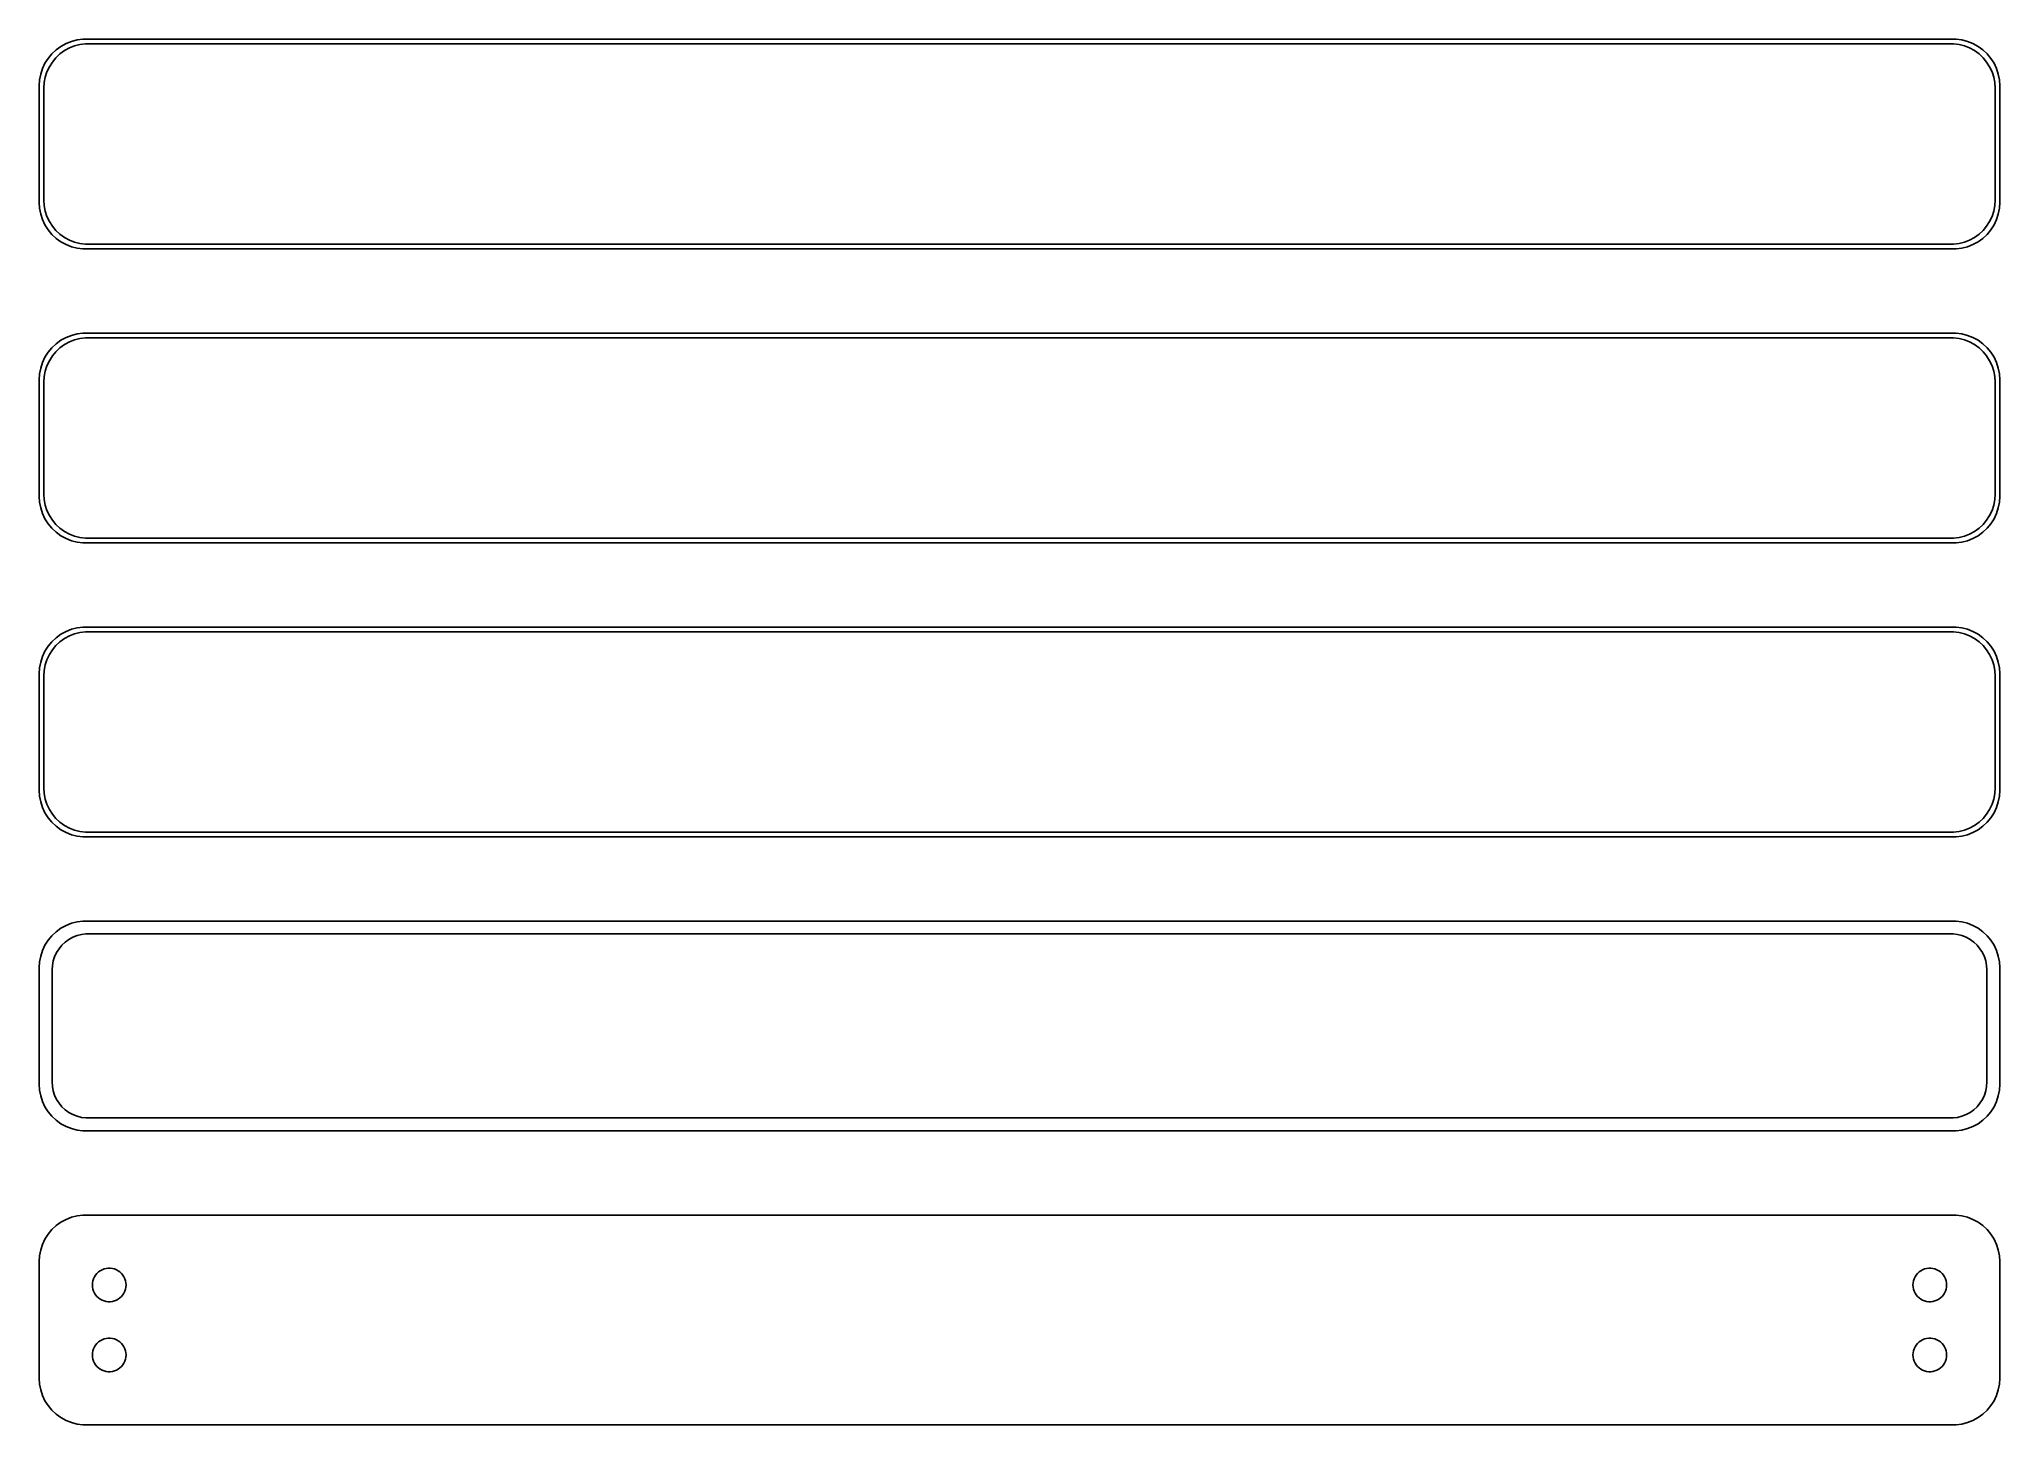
# Model space of a CAD drawing. Header units: metres. Extents: x -105 to 105, y 115 to 263.
import ezdxf

# ---------------------------------------------------------------- set-up
doc = ezdxf.new("R2010")
doc.units = ezdxf.units.M

msp = doc.modelspace()

# ---------------------------------------------------------------- linework, layer by layer
for p, q in [((-102.129, 262.774), (-102.679, 262.472)), ((-101.545, 263.005), (-102.129, 262.774)), ((-101.772, 262.298), (-101.218, 262.518)), ((-100.937, 263.161), (-101.545, 263.005)), ((-101.218, 262.518), (-100.64, 262.666)), ((-100.314, 263.24), (-100.937, 263.161)), ((-100.64, 262.666), (-100.048, 262.741)), ((100.314, 263.24), (-100.314, 263.24)), ((-100.048, 262.741), (100.048, 262.741)), ((100.048, 262.741), (100.64, 262.666)), ((100.937, 263.161), (100.314, 263.24)), ((100.64, 262.666), (101.218, 262.518)), ((101.545, 263.005), (100.937, 263.161)), ((101.218, 262.518), (101.772, 262.298)), ((102.129, 262.774), (101.545, 263.005)), ((102.679, 262.472), (102.129, 262.774)), ((-104.382, 260.659), (-104.649, 260.091)), ((-104.045, 261.189), (-104.382, 260.659)), ((-103.645, 261.673), (-104.045, 261.189)), ((-103.912, 260.288), (-103.593, 260.792)), ((-103.187, 262.103), (-103.645, 261.673)), ((-103.593, 260.792), (-103.213, 261.252)), ((-103.213, 261.252), (-102.778, 261.66)), ((-102.679, 262.472), (-103.187, 262.103)), ((-102.778, 261.66), (-102.295, 262.011)), ((-102.295, 262.011), (-101.772, 262.298)), ((101.772, 262.298), (102.295, 262.011)), ((102.295, 262.011), (102.778, 261.66)), ((103.187, 262.103), (102.679, 262.472)), ((102.778, 261.66), (103.213, 261.252)), ((103.645, 261.673), (103.187, 262.103)), ((103.213, 261.252), (103.593, 260.792)), ((103.593, 260.792), (103.912, 260.288)), ((104.045, 261.189), (103.645, 261.673)), ((104.382, 260.659), (104.045, 261.189)), ((104.649, 260.091), (104.382, 260.659)), ((-104.961, 258.877), (-105, 258.25)), ((-104.843, 259.493), (-104.961, 258.877)), ((-104.649, 260.091), (-104.843, 259.493)), ((-104.5, 258), (-104.463, 258.595)), ((-104.463, 258.595), (-104.351, 259.181)), ((-104.351, 259.181), (-104.166, 259.749)), ((-104.166, 259.749), (-103.912, 260.288)), ((103.912, 260.288), (104.166, 259.749)), ((104.166, 259.749), (104.351, 259.181)), ((104.351, 259.181), (104.463, 258.595)), ((104.463, 258.595), (104.5, 258)), ((104.843, 259.493), (104.649, 260.091)), ((104.961, 258.877), (104.843, 259.493)), ((105, 258.25), (104.961, 258.877)), ((-105, 258.25), (-105, 245.75)), ((-104.5, 246), (-104.5, 258)), ((104.5, 258), (104.5, 246)), ((105, 245.75), (105, 258.25)), ((-105, 245.75), (-104.961, 245.123)), ((-104.463, 245.405), (-104.5, 246)), ((104.5, 246), (104.463, 245.405)), ((104.961, 245.123), (105, 245.75)), ((-104.961, 245.123), (-104.843, 244.507)), ((-104.843, 244.507), (-104.649, 243.909)), ((-104.649, 243.909), (-104.382, 243.341)), ((-104.351, 244.819), (-104.463, 245.405)), ((-104.166, 244.251), (-104.351, 244.819)), ((-103.912, 243.712), (-104.166, 244.251)), ((-103.593, 243.208), (-103.912, 243.712)), ((103.912, 243.712), (103.593, 243.208)), ((104.166, 244.251), (103.912, 243.712)), ((104.351, 244.819), (104.166, 244.251)), ((104.463, 245.405), (104.351, 244.819)), ((104.382, 243.341), (104.649, 243.909)), ((104.649, 243.909), (104.843, 244.507)), ((104.843, 244.507), (104.961, 245.123)), ((-104.382, 243.341), (-104.045, 242.811)), ((-104.045, 242.811), (-103.645, 242.327)), ((-103.645, 242.327), (-103.187, 241.897)), ((-103.213, 242.748), (-103.593, 243.208)), ((-102.778, 242.34), (-103.213, 242.748)), ((-103.187, 241.897), (-102.679, 241.528)), ((-102.295, 241.989), (-102.778, 242.34)), ((-102.679, 241.528), (-102.129, 241.226)), ((-101.772, 241.702), (-102.295, 241.989)), ((-101.218, 241.482), (-101.772, 241.702)), ((101.772, 241.702), (101.218, 241.482)), ((102.295, 241.989), (101.772, 241.702)), ((102.129, 241.226), (102.679, 241.528)), ((102.778, 242.34), (102.295, 241.989)), ((102.679, 241.528), (103.187, 241.897)), ((103.213, 242.748), (102.778, 242.34)), ((103.187, 241.897), (103.645, 242.327)), ((103.593, 243.208), (103.213, 242.748)), ((103.645, 242.327), (104.045, 242.811)), ((104.045, 242.811), (104.382, 243.341)), ((-102.129, 241.226), (-101.545, 240.995)), ((-101.545, 240.995), (-100.937, 240.839)), ((-100.64, 241.334), (-101.218, 241.482)), ((-100.937, 240.839), (-100.314, 240.76)), ((-100.048, 241.259), (-100.64, 241.334)), ((-100.314, 240.76), (100.314, 240.76)), ((100.048, 241.259), (-100.048, 241.259)), ((100.64, 241.334), (100.048, 241.259)), ((100.314, 240.76), (100.937, 240.839)), ((101.218, 241.482), (100.64, 241.334)), ((100.937, 240.839), (101.545, 240.995)), ((101.545, 240.995), (102.129, 241.226)), ((-102.129, 231.274), (-102.679, 230.972)), ((-101.545, 231.505), (-102.129, 231.274)), ((-101.772, 230.798), (-101.218, 231.018)), ((-100.937, 231.661), (-101.545, 231.505)), ((-101.218, 231.018), (-100.64, 231.166)), ((-100.314, 231.74), (-100.937, 231.661)), ((-100.64, 231.166), (-100.048, 231.241)), ((100.314, 231.74), (-100.314, 231.74)), ((-100.048, 231.241), (100.048, 231.241)), ((100.048, 231.241), (100.64, 231.166)), ((100.937, 231.661), (100.314, 231.74)), ((100.64, 231.166), (101.218, 231.018)), ((101.545, 231.505), (100.937, 231.661)), ((101.218, 231.018), (101.772, 230.798)), ((102.129, 231.274), (101.545, 231.505)), ((102.679, 230.972), (102.129, 231.274)), ((-104.382, 229.159), (-104.649, 228.591)), ((-104.045, 229.689), (-104.382, 229.159)), ((-103.645, 230.173), (-104.045, 229.689)), ((-103.912, 228.788), (-103.593, 229.292)), ((-103.187, 230.603), (-103.645, 230.173)), ((-103.593, 229.292), (-103.213, 229.752)), ((-103.213, 229.752), (-102.778, 230.16)), ((-102.679, 230.972), (-103.187, 230.603)), ((-102.778, 230.16), (-102.295, 230.511)), ((-102.295, 230.511), (-101.772, 230.798)), ((101.772, 230.798), (102.295, 230.511)), ((102.295, 230.511), (102.778, 230.16)), ((103.187, 230.603), (102.679, 230.972)), ((102.778, 230.16), (103.213, 229.752)), ((103.645, 230.173), (103.187, 230.603)), ((103.213, 229.752), (103.593, 229.292)), ((103.593, 229.292), (103.912, 228.788)), ((104.045, 229.689), (103.645, 230.173)), ((104.382, 229.159), (104.045, 229.689)), ((104.649, 228.591), (104.382, 229.159)), ((-104.961, 227.377), (-105, 226.75)), ((-104.843, 227.993), (-104.961, 227.377)), ((-104.649, 228.591), (-104.843, 227.993)), ((-104.5, 226.5), (-104.463, 227.095)), ((-104.463, 227.095), (-104.351, 227.681)), ((-104.351, 227.681), (-104.166, 228.249)), ((-104.166, 228.249), (-103.912, 228.788)), ((103.912, 228.788), (104.166, 228.249)), ((104.166, 228.249), (104.351, 227.681)), ((104.351, 227.681), (104.463, 227.095)), ((104.463, 227.095), (104.5, 226.5)), ((104.843, 227.993), (104.649, 228.591)), ((104.961, 227.377), (104.843, 227.993)), ((105, 226.75), (104.961, 227.377)), ((-105, 226.75), (-105, 214.25)), ((-104.5, 214.5), (-104.5, 226.5)), ((104.5, 226.5), (104.5, 214.5)), ((105, 214.25), (105, 226.75)), ((-105, 214.25), (-104.961, 213.623)), ((-104.463, 213.905), (-104.5, 214.5)), ((104.5, 214.5), (104.463, 213.905)), ((104.961, 213.623), (105, 214.25)), ((-104.961, 213.623), (-104.843, 213.007)), ((-104.843, 213.007), (-104.649, 212.409)), ((-104.649, 212.409), (-104.382, 211.841)), ((-104.351, 213.319), (-104.463, 213.905)), ((-104.166, 212.751), (-104.351, 213.319)), ((-103.912, 212.212), (-104.166, 212.751)), ((-103.593, 211.708), (-103.912, 212.212)), ((103.912, 212.212), (103.593, 211.708)), ((104.166, 212.751), (103.912, 212.212)), ((104.351, 213.319), (104.166, 212.751)), ((104.463, 213.905), (104.351, 213.319)), ((104.382, 211.841), (104.649, 212.409)), ((104.649, 212.409), (104.843, 213.007)), ((104.843, 213.007), (104.961, 213.623)), ((-104.382, 211.841), (-104.045, 211.311)), ((-104.045, 211.311), (-103.645, 210.827)), ((-103.645, 210.827), (-103.187, 210.397)), ((-103.213, 211.248), (-103.593, 211.708)), ((-102.778, 210.84), (-103.213, 211.248)), ((-103.187, 210.397), (-102.679, 210.028)), ((-102.295, 210.489), (-102.778, 210.84)), ((-102.679, 210.028), (-102.129, 209.726)), ((-101.772, 210.202), (-102.295, 210.489)), ((-101.218, 209.982), (-101.772, 210.202)), ((101.772, 210.202), (101.218, 209.982)), ((102.295, 210.489), (101.772, 210.202)), ((102.129, 209.726), (102.679, 210.028)), ((102.778, 210.84), (102.295, 210.489)), ((102.679, 210.028), (103.187, 210.397)), ((103.213, 211.248), (102.778, 210.84)), ((103.187, 210.397), (103.645, 210.827)), ((103.593, 211.708), (103.213, 211.248)), ((103.645, 210.827), (104.045, 211.311)), ((104.045, 211.311), (104.382, 211.841)), ((-102.129, 209.726), (-101.545, 209.495)), ((-101.545, 209.495), (-100.937, 209.339)), ((-100.64, 209.834), (-101.218, 209.982)), ((-100.937, 209.339), (-100.314, 209.26)), ((-100.048, 209.759), (-100.64, 209.834)), ((-100.314, 209.26), (100.314, 209.26)), ((100.048, 209.759), (-100.048, 209.759)), ((100.64, 209.834), (100.048, 209.759)), ((100.314, 209.26), (100.937, 209.339)), ((101.218, 209.982), (100.64, 209.834)), ((100.937, 209.339), (101.545, 209.495)), ((101.545, 209.495), (102.129, 209.726)), ((-102.129, 199.774), (-102.679, 199.472)), ((-101.545, 200.005), (-102.129, 199.774)), ((-101.772, 199.298), (-101.218, 199.518)), ((-100.937, 200.161), (-101.545, 200.005)), ((-101.218, 199.518), (-100.64, 199.666)), ((-100.314, 200.24), (-100.937, 200.161)), ((-100.64, 199.666), (-100.048, 199.741)), ((100.314, 200.24), (-100.314, 200.24)), ((-100.048, 199.741), (100.048, 199.741)), ((100.048, 199.741), (100.64, 199.666)), ((100.937, 200.161), (100.314, 200.24)), ((100.64, 199.666), (101.218, 199.518)), ((101.545, 200.005), (100.937, 200.161)), ((101.218, 199.518), (101.772, 199.298)), ((102.129, 199.774), (101.545, 200.005)), ((102.679, 199.472), (102.129, 199.774)), ((-104.382, 197.659), (-104.649, 197.091)), ((-104.045, 198.189), (-104.382, 197.659)), ((-103.645, 198.673), (-104.045, 198.189)), ((-103.912, 197.288), (-103.593, 197.792)), ((-103.187, 199.103), (-103.645, 198.673)), ((-103.593, 197.792), (-103.213, 198.252)), ((-103.213, 198.252), (-102.778, 198.66)), ((-102.679, 199.472), (-103.187, 199.103)), ((-102.778, 198.66), (-102.295, 199.011)), ((-102.295, 199.011), (-101.772, 199.298)), ((101.772, 199.298), (102.295, 199.011)), ((102.295, 199.011), (102.778, 198.66)), ((103.187, 199.103), (102.679, 199.472)), ((102.778, 198.66), (103.213, 198.252)), ((103.645, 198.673), (103.187, 199.103)), ((103.213, 198.252), (103.593, 197.792)), ((103.593, 197.792), (103.912, 197.288)), ((104.045, 198.189), (103.645, 198.673)), ((104.382, 197.659), (104.045, 198.189)), ((104.649, 197.091), (104.382, 197.659)), ((-104.961, 195.877), (-105, 195.25)), ((-104.843, 196.493), (-104.961, 195.877)), ((-104.649, 197.091), (-104.843, 196.493)), ((-104.5, 195), (-104.463, 195.595)), ((-104.463, 195.595), (-104.351, 196.181)), ((-104.351, 196.181), (-104.166, 196.749)), ((-104.166, 196.749), (-103.912, 197.288)), ((103.912, 197.288), (104.166, 196.749)), ((104.166, 196.749), (104.351, 196.181)), ((104.351, 196.181), (104.463, 195.595)), ((104.463, 195.595), (104.5, 195)), ((104.843, 196.493), (104.649, 197.091)), ((104.961, 195.877), (104.843, 196.493)), ((105, 195.25), (104.961, 195.877)), ((-105, 195.25), (-105, 182.75)), ((-104.5, 183), (-104.5, 195)), ((104.5, 195), (104.5, 183)), ((105, 182.75), (105, 195.25)), ((-105, 182.75), (-104.961, 182.123)), ((-104.463, 182.405), (-104.5, 183)), ((104.5, 183), (104.463, 182.405)), ((104.961, 182.123), (105, 182.75)), ((-104.961, 182.123), (-104.843, 181.507)), ((-104.843, 181.507), (-104.649, 180.909)), ((-104.649, 180.909), (-104.382, 180.341)), ((-104.351, 181.819), (-104.463, 182.405)), ((-104.166, 181.251), (-104.351, 181.819)), ((-103.912, 180.712), (-104.166, 181.251)), ((-103.593, 180.208), (-103.912, 180.712)), ((103.912, 180.712), (103.593, 180.208)), ((104.166, 181.251), (103.912, 180.712)), ((104.351, 181.819), (104.166, 181.251)), ((104.463, 182.405), (104.351, 181.819)), ((104.382, 180.341), (104.649, 180.909)), ((104.649, 180.909), (104.843, 181.507)), ((104.843, 181.507), (104.961, 182.123)), ((-104.382, 180.341), (-104.045, 179.811)), ((-104.045, 179.811), (-103.645, 179.327)), ((-103.645, 179.327), (-103.187, 178.897)), ((-103.213, 179.748), (-103.593, 180.208)), ((-102.778, 179.34), (-103.213, 179.748)), ((-103.187, 178.897), (-102.679, 178.528)), ((-102.295, 178.989), (-102.778, 179.34)), ((-102.679, 178.528), (-102.129, 178.226)), ((-101.772, 178.702), (-102.295, 178.989)), ((-101.218, 178.482), (-101.772, 178.702)), ((101.772, 178.702), (101.218, 178.482)), ((102.295, 178.989), (101.772, 178.702)), ((102.129, 178.226), (102.679, 178.528)), ((102.778, 179.34), (102.295, 178.989)), ((102.679, 178.528), (103.187, 178.897)), ((103.213, 179.748), (102.778, 179.34)), ((103.187, 178.897), (103.645, 179.327)), ((103.593, 180.208), (103.213, 179.748)), ((103.645, 179.327), (104.045, 179.811)), ((104.045, 179.811), (104.382, 180.341)), ((-102.129, 178.226), (-101.545, 177.995)), ((-101.545, 177.995), (-100.937, 177.839)), ((-100.64, 178.334), (-101.218, 178.482)), ((-100.937, 177.839), (-100.314, 177.76)), ((-100.048, 178.259), (-100.64, 178.334)), ((-100.314, 177.76), (100.314, 177.76)), ((100.048, 178.259), (-100.048, 178.259)), ((100.64, 178.334), (100.048, 178.259)), ((100.314, 177.76), (100.937, 177.839)), ((101.218, 178.482), (100.64, 178.334)), ((100.937, 177.839), (101.545, 177.995)), ((101.545, 177.995), (102.129, 178.226)), ((-102.129, 168.274), (-102.679, 167.972)), ((-101.545, 168.505), (-102.129, 168.274)), ((-100.937, 168.661), (-101.545, 168.505)), ((-100.314, 168.74), (-100.937, 168.661)), ((100.314, 168.74), (-100.314, 168.74)), ((100.937, 168.661), (100.314, 168.74)), ((101.545, 168.505), (100.937, 168.661)), ((102.129, 168.274), (101.545, 168.505)), ((102.679, 167.972), (102.129, 168.274)), ((-104.382, 166.159), (-104.649, 165.591)), ((-104.045, 166.689), (-104.382, 166.159)), ((-103.645, 167.173), (-104.045, 166.689)), ((-103.187, 167.603), (-103.645, 167.173)), ((-102.679, 167.972), (-103.187, 167.603)), ((-102.88, 165.774), (-102.571, 166.149)), ((-102.571, 166.149), (-102.216, 166.481)), ((-102.216, 166.481), (-101.823, 166.767)), ((-101.823, 166.767), (-101.398, 167.001)), ((-101.398, 167.001), (-100.946, 167.18)), ((-100.946, 167.18), (-100.475, 167.301)), ((-100.475, 167.301), (-99.993, 167.362)), ((-99.993, 167.362), (99.993, 167.362)), ((99.993, 167.362), (100.475, 167.301)), ((100.475, 167.301), (100.946, 167.18)), ((100.946, 167.18), (101.398, 167.001)), ((101.398, 167.001), (101.823, 166.767)), ((101.823, 166.767), (102.216, 166.481)), ((102.216, 166.481), (102.571, 166.149)), ((102.571, 166.149), (102.88, 165.774)), ((103.187, 167.603), (102.679, 167.972)), ((103.645, 167.173), (103.187, 167.603)), ((104.045, 166.689), (103.645, 167.173)), ((104.382, 166.159), (104.045, 166.689)), ((104.649, 165.591), (104.382, 166.159)), ((-104.961, 164.377), (-105, 163.75)), ((-104.843, 164.993), (-104.961, 164.377)), ((-104.649, 165.591), (-104.843, 164.993)), ((-103.619, 163.5), (-103.589, 163.985)), ((-103.589, 163.985), (-103.498, 164.462)), ((-103.498, 164.462), (-103.348, 164.924)), ((-103.348, 164.924), (-103.141, 165.364)), ((-103.141, 165.364), (-102.88, 165.774)), ((102.88, 165.774), (103.141, 165.364)), ((103.141, 165.364), (103.348, 164.924)), ((103.348, 164.924), (103.498, 164.462)), ((103.498, 164.462), (103.589, 163.985)), ((103.589, 163.985), (103.619, 163.5)), ((104.843, 164.993), (104.649, 165.591)), ((104.961, 164.377), (104.843, 164.993)), ((105, 163.75), (104.961, 164.377)), ((-105, 163.75), (-105, 151.25)), ((-103.619, 151.5), (-103.619, 163.5)), ((103.619, 163.5), (103.619, 151.5)), ((105, 151.25), (105, 163.75)), ((-105, 151.25), (-104.961, 150.623)), ((-103.589, 151.015), (-103.619, 151.5)), ((103.619, 151.5), (103.589, 151.015)), ((104.961, 150.623), (105, 151.25)), ((-104.961, 150.623), (-104.843, 150.007)), ((-104.843, 150.007), (-104.649, 149.409)), ((-104.649, 149.409), (-104.382, 148.841)), ((-103.498, 150.538), (-103.589, 151.015)), ((-103.348, 150.076), (-103.498, 150.538)), ((-103.141, 149.636), (-103.348, 150.076)), ((-102.88, 149.226), (-103.141, 149.636)), ((-102.571, 148.851), (-102.88, 149.226)), ((102.88, 149.226), (102.571, 148.851)), ((103.141, 149.636), (102.88, 149.226)), ((103.348, 150.076), (103.141, 149.636)), ((103.498, 150.538), (103.348, 150.076)), ((103.589, 151.015), (103.498, 150.538)), ((104.382, 148.841), (104.649, 149.409)), ((104.649, 149.409), (104.843, 150.007)), ((104.843, 150.007), (104.961, 150.623)), ((-104.382, 148.841), (-104.045, 148.311)), ((-104.045, 148.311), (-103.645, 147.827)), ((-103.645, 147.827), (-103.187, 147.397)), ((-103.187, 147.397), (-102.679, 147.028)), ((-102.679, 147.028), (-102.129, 146.726)), ((-102.216, 148.519), (-102.571, 148.851)), ((-101.823, 148.233), (-102.216, 148.519)), ((-101.398, 147.999), (-101.823, 148.233)), ((-100.946, 147.82), (-101.398, 147.999)), ((-100.475, 147.699), (-100.946, 147.82)), ((-99.993, 147.638), (-100.475, 147.699)), ((99.993, 147.638), (-99.993, 147.638)), ((100.475, 147.699), (99.993, 147.638)), ((100.946, 147.82), (100.475, 147.699)), ((101.398, 147.999), (100.946, 147.82)), ((101.823, 148.233), (101.398, 147.999)), ((102.216, 148.519), (101.823, 148.233)), ((102.129, 146.726), (102.679, 147.028)), ((102.571, 148.851), (102.216, 148.519)), ((102.679, 147.028), (103.187, 147.397)), ((103.187, 147.397), (103.645, 147.827)), ((103.645, 147.827), (104.045, 148.311)), ((104.045, 148.311), (104.382, 148.841)), ((-102.129, 146.726), (-101.545, 146.495)), ((-101.545, 146.495), (-100.937, 146.339)), ((-100.937, 146.339), (-100.314, 146.26)), ((-100.314, 146.26), (100.314, 146.26)), ((100.314, 146.26), (100.937, 146.339)), ((100.937, 146.339), (101.545, 146.495)), ((101.545, 146.495), (102.129, 146.726)), ((-102.129, 136.774), (-102.679, 136.472)), ((-101.545, 137.005), (-102.129, 136.774)), ((-100.937, 137.161), (-101.545, 137.005)), ((-100.314, 137.24), (-100.937, 137.161)), ((100.314, 137.24), (-100.314, 137.24)), ((100.937, 137.161), (100.314, 137.24)), ((101.545, 137.005), (100.937, 137.161)), ((102.129, 136.774), (101.545, 137.005)), ((102.679, 136.472), (102.129, 136.774)), ((-104.382, 134.659), (-104.649, 134.091)), ((-104.045, 135.189), (-104.382, 134.659)), ((-103.645, 135.673), (-104.045, 135.189)), ((-103.187, 136.103), (-103.645, 135.673)), ((-102.679, 136.472), (-103.187, 136.103)), ((103.187, 136.103), (102.679, 136.472)), ((103.645, 135.673), (103.187, 136.103)), ((104.045, 135.189), (103.645, 135.673)), ((104.382, 134.659), (104.045, 135.189)), ((104.649, 134.091), (104.382, 134.659)), ((-104.961, 132.877), (-105, 132.25)), ((-104.843, 133.493), (-104.961, 132.877)), ((-104.649, 134.091), (-104.843, 133.493)), ((104.843, 133.493), (104.649, 134.091)), ((104.961, 132.877), (104.843, 133.493)), ((105, 132.25), (104.961, 132.877)), ((-105, 132.25), (-105, 119.75)), ((-99.2434, 130.198), (-99.1736, 130.413)), ((-99.1736, 130.413), (-99.0773, 130.617)), ((-99.0773, 130.617), (-98.9562, 130.808)), ((-98.9562, 130.808), (-98.8121, 130.982)), ((-98.8121, 130.982), (-98.6474, 131.137)), ((-98.6474, 131.137), (-98.4645, 131.27)), ((-98.4645, 131.27), (-98.2664, 131.379)), ((-98.2664, 131.379), (-98.0562, 131.462)), ((-98.0562, 131.462), (-97.8373, 131.518)), ((-97.8373, 131.518), (-97.613, 131.546)), ((-97.613, 131.546), (-97.387, 131.546)), ((-97.387, 131.546), (-97.1627, 131.518)), ((-97.1627, 131.518), (-96.9438, 131.462)), ((-96.9438, 131.462), (-96.7336, 131.379)), ((-96.7336, 131.379), (-96.5355, 131.27)), ((-96.5355, 131.27), (-96.3526, 131.137)), ((-96.3526, 131.137), (-96.1879, 130.982)), ((-96.1879, 130.982), (-96.0438, 130.808)), ((-96.0438, 130.808), (-95.9226, 130.617)), ((-95.9226, 130.617), (-95.8264, 130.413)), ((-95.8264, 130.413), (-95.7565, 130.198)), ((95.7565, 130.198), (95.8264, 130.413)), ((95.8264, 130.413), (95.9226, 130.617)), ((95.9226, 130.617), (96.0438, 130.808)), ((96.0438, 130.808), (96.1879, 130.982)), ((96.1879, 130.982), (96.3526, 131.137)), ((96.3526, 131.137), (96.5355, 131.27)), ((96.5355, 131.27), (96.7336, 131.379)), ((96.7336, 131.379), (96.9438, 131.462)), ((96.9438, 131.462), (97.1627, 131.518)), ((97.1627, 131.518), (97.387, 131.546)), ((97.387, 131.546), (97.613, 131.546)), ((97.613, 131.546), (97.8373, 131.518)), ((97.8373, 131.518), (98.0562, 131.462)), ((98.0562, 131.462), (98.2664, 131.379)), ((98.2664, 131.379), (98.4645, 131.27)), ((98.4645, 131.27), (98.6474, 131.137)), ((98.6474, 131.137), (98.8121, 130.982)), ((98.8121, 130.982), (98.9562, 130.808)), ((98.9562, 130.808), (99.0773, 130.617)), ((99.0773, 130.617), (99.1736, 130.413)), ((99.1736, 130.413), (99.2434, 130.198)), ((105, 119.75), (105, 132.25)), ((-99.3, 129.75), (-99.2858, 129.976)), ((-99.2858, 129.524), (-99.3, 129.75)), ((-99.2858, 129.976), (-99.2434, 130.198)), ((-99.2434, 129.302), (-99.2858, 129.524)), ((-99.1736, 129.087), (-99.2434, 129.302)), ((-99.0773, 128.883), (-99.1736, 129.087)), ((-98.9562, 128.692), (-99.0773, 128.883)), ((-98.8121, 128.518), (-98.9562, 128.692)), ((-98.6474, 128.363), (-98.8121, 128.518)), ((-98.4645, 128.23), (-98.6474, 128.363)), ((-98.2664, 128.121), (-98.4645, 128.23)), ((-98.0562, 128.038), (-98.2664, 128.121)), ((-96.7336, 128.121), (-96.9438, 128.038)), ((-96.5355, 128.23), (-96.7336, 128.121)), ((-96.3526, 128.363), (-96.5355, 128.23)), ((-96.1879, 128.518), (-96.3526, 128.363)), ((-96.0438, 128.692), (-96.1879, 128.518)), ((-95.9226, 128.883), (-96.0438, 128.692)), ((-95.8264, 129.087), (-95.9226, 128.883)), ((-95.7565, 129.302), (-95.8264, 129.087)), ((-95.7565, 130.198), (-95.7142, 129.976)), ((-95.7142, 129.524), (-95.7565, 129.302)), ((-95.7142, 129.976), (-95.7, 129.75)), ((-95.7, 129.75), (-95.7142, 129.524)), ((95.7, 129.75), (95.7142, 129.976)), ((95.7142, 129.524), (95.7, 129.75)), ((95.7142, 129.976), (95.7565, 130.198)), ((95.7565, 129.302), (95.7142, 129.524)), ((95.8264, 129.087), (95.7565, 129.302)), ((95.9226, 128.883), (95.8264, 129.087)), ((96.0438, 128.692), (95.9226, 128.883)), ((96.1879, 128.518), (96.0438, 128.692)), ((96.3526, 128.363), (96.1879, 128.518)), ((96.5355, 128.23), (96.3526, 128.363)), ((96.7336, 128.121), (96.5355, 128.23)), ((96.9438, 128.038), (96.7336, 128.121)), ((98.2664, 128.121), (98.0562, 128.038)), ((98.4645, 128.23), (98.2664, 128.121)), ((98.6474, 128.363), (98.4645, 128.23)), ((98.8121, 128.518), (98.6474, 128.363)), ((98.9562, 128.692), (98.8121, 128.518)), ((99.0773, 128.883), (98.9562, 128.692)), ((99.1736, 129.087), (99.0773, 128.883)), ((99.2434, 129.302), (99.1736, 129.087)), ((99.2434, 130.198), (99.2858, 129.976)), ((99.2858, 129.524), (99.2434, 129.302)), ((99.2858, 129.976), (99.3, 129.75)), ((99.3, 129.75), (99.2858, 129.524)), ((-97.8373, 127.982), (-98.0562, 128.038)), ((-97.613, 127.954), (-97.8373, 127.982)), ((-97.387, 127.954), (-97.613, 127.954)), ((-97.1627, 127.982), (-97.387, 127.954)), ((-96.9438, 128.038), (-97.1627, 127.982)), ((97.1627, 127.982), (96.9438, 128.038)), ((97.387, 127.954), (97.1627, 127.982)), ((97.613, 127.954), (97.387, 127.954)), ((97.8373, 127.982), (97.613, 127.954)), ((98.0562, 128.038), (97.8373, 127.982)), ((-98.2664, 123.879), (-98.0562, 123.962)), ((-98.0562, 123.962), (-97.8373, 124.018)), ((-97.8373, 124.018), (-97.613, 124.046)), ((-97.613, 124.046), (-97.387, 124.046)), ((-97.387, 124.046), (-97.1627, 124.018)), ((-97.1627, 124.018), (-96.9438, 123.962)), ((-96.9438, 123.962), (-96.7336, 123.879)), ((96.7336, 123.879), (96.9438, 123.962)), ((96.9438, 123.962), (97.1627, 124.018)), ((97.1627, 124.018), (97.387, 124.046)), ((97.387, 124.046), (97.613, 124.046)), ((97.613, 124.046), (97.8373, 124.018)), ((97.8373, 124.018), (98.0562, 123.962)), ((98.0562, 123.962), (98.2664, 123.879)), ((-99.3, 122.25), (-99.2858, 122.476)), ((-99.2858, 122.024), (-99.3, 122.25)), ((-99.2858, 122.476), (-99.2434, 122.698)), ((-99.2434, 121.802), (-99.2858, 122.024)), ((-99.2434, 122.698), (-99.1736, 122.913)), ((-99.1736, 121.587), (-99.2434, 121.802)), ((-99.1736, 122.913), (-99.0773, 123.117)), ((-99.0773, 123.117), (-98.9562, 123.308)), ((-98.9562, 123.308), (-98.8121, 123.482)), ((-98.8121, 123.482), (-98.6474, 123.637)), ((-98.6474, 123.637), (-98.4645, 123.77)), ((-98.4645, 123.77), (-98.2664, 123.879)), ((-96.7336, 123.879), (-96.5355, 123.77)), ((-96.5355, 123.77), (-96.3526, 123.637)), ((-96.3526, 123.637), (-96.1879, 123.482)), ((-96.1879, 123.482), (-96.0438, 123.308)), ((-96.0438, 123.308), (-95.9226, 123.117)), ((-95.9226, 123.117), (-95.8264, 122.913)), ((-95.8264, 122.913), (-95.7565, 122.698)), ((-95.7565, 121.802), (-95.8264, 121.587)), ((-95.7565, 122.698), (-95.7142, 122.476)), ((-95.7142, 122.024), (-95.7565, 121.802)), ((-95.7142, 122.476), (-95.7, 122.25)), ((-95.7, 122.25), (-95.7142, 122.024)), ((95.7, 122.25), (95.7142, 122.476)), ((95.7142, 122.024), (95.7, 122.25)), ((95.7142, 122.476), (95.7565, 122.698)), ((95.7565, 121.802), (95.7142, 122.024)), ((95.7565, 122.698), (95.8264, 122.913)), ((95.8264, 121.587), (95.7565, 121.802)), ((95.8264, 122.913), (95.9226, 123.117)), ((95.9226, 123.117), (96.0438, 123.308)), ((96.0438, 123.308), (96.1879, 123.482)), ((96.1879, 123.482), (96.3526, 123.637)), ((96.3526, 123.637), (96.5355, 123.77)), ((96.5355, 123.77), (96.7336, 123.879)), ((98.2664, 123.879), (98.4645, 123.77)), ((98.4645, 123.77), (98.6474, 123.637)), ((98.6474, 123.637), (98.8121, 123.482)), ((98.8121, 123.482), (98.9562, 123.308)), ((98.9562, 123.308), (99.0773, 123.117)), ((99.0773, 123.117), (99.1736, 122.913)), ((99.1736, 122.913), (99.2434, 122.698)), ((99.2434, 121.802), (99.1736, 121.587)), ((99.2434, 122.698), (99.2858, 122.476)), ((99.2858, 122.024), (99.2434, 121.802)), ((99.2858, 122.476), (99.3, 122.25)), ((99.3, 122.25), (99.2858, 122.024)), ((-105, 119.75), (-104.961, 119.123)), ((-99.0773, 121.383), (-99.1736, 121.587)), ((-98.9562, 121.192), (-99.0773, 121.383)), ((-98.8121, 121.018), (-98.9562, 121.192)), ((-98.6474, 120.863), (-98.8121, 121.018)), ((-98.4645, 120.73), (-98.6474, 120.863)), ((-98.2664, 120.621), (-98.4645, 120.73)), ((-98.0562, 120.538), (-98.2664, 120.621)), ((-97.8373, 120.482), (-98.0562, 120.538)), ((-97.613, 120.454), (-97.8373, 120.482)), ((-97.387, 120.454), (-97.613, 120.454)), ((-97.1627, 120.482), (-97.387, 120.454)), ((-96.9438, 120.538), (-97.1627, 120.482)), ((-96.7336, 120.621), (-96.9438, 120.538)), ((-96.5355, 120.73), (-96.7336, 120.621)), ((-96.3526, 120.863), (-96.5355, 120.73)), ((-96.1879, 121.018), (-96.3526, 120.863)), ((-96.0438, 121.192), (-96.1879, 121.018)), ((-95.9226, 121.383), (-96.0438, 121.192)), ((-95.8264, 121.587), (-95.9226, 121.383)), ((95.9226, 121.383), (95.8264, 121.587)), ((96.0438, 121.192), (95.9226, 121.383)), ((96.1879, 121.018), (96.0438, 121.192)), ((96.3526, 120.863), (96.1879, 121.018)), ((96.5355, 120.73), (96.3526, 120.863)), ((96.7336, 120.621), (96.5355, 120.73)), ((96.9438, 120.538), (96.7336, 120.621)), ((97.1627, 120.482), (96.9438, 120.538)), ((97.387, 120.454), (97.1627, 120.482)), ((97.613, 120.454), (97.387, 120.454)), ((97.8373, 120.482), (97.613, 120.454)), ((98.0562, 120.538), (97.8373, 120.482)), ((98.2664, 120.621), (98.0562, 120.538)), ((98.4645, 120.73), (98.2664, 120.621)), ((98.6474, 120.863), (98.4645, 120.73)), ((98.8121, 121.018), (98.6474, 120.863)), ((98.9562, 121.192), (98.8121, 121.018)), ((99.0773, 121.383), (98.9562, 121.192)), ((99.1736, 121.587), (99.0773, 121.383)), ((104.961, 119.123), (105, 119.75)), ((-104.961, 119.123), (-104.843, 118.507)), ((-104.843, 118.507), (-104.649, 117.909)), ((-104.649, 117.909), (-104.382, 117.341)), ((104.382, 117.341), (104.649, 117.909)), ((104.649, 117.909), (104.843, 118.507)), ((104.843, 118.507), (104.961, 119.123)), ((-104.382, 117.341), (-104.045, 116.811)), ((-104.045, 116.811), (-103.645, 116.327)), ((-103.645, 116.327), (-103.187, 115.897)), ((-103.187, 115.897), (-102.679, 115.528)), ((-102.679, 115.528), (-102.129, 115.226)), ((102.129, 115.226), (102.679, 115.528)), ((102.679, 115.528), (103.187, 115.897)), ((103.187, 115.897), (103.645, 116.327)), ((103.645, 116.327), (104.045, 116.811)), ((104.045, 116.811), (104.382, 117.341)), ((-102.129, 115.226), (-101.545, 114.995)), ((-101.545, 114.995), (-100.937, 114.839)), ((-100.937, 114.839), (-100.314, 114.76)), ((-100.314, 114.76), (100.314, 114.76)), ((100.314, 114.76), (100.937, 114.839)), ((100.937, 114.839), (101.545, 114.995)), ((101.545, 114.995), (102.129, 115.226))]:
    msp.add_line(p, q)

doc.saveas('drawing.dxf')
